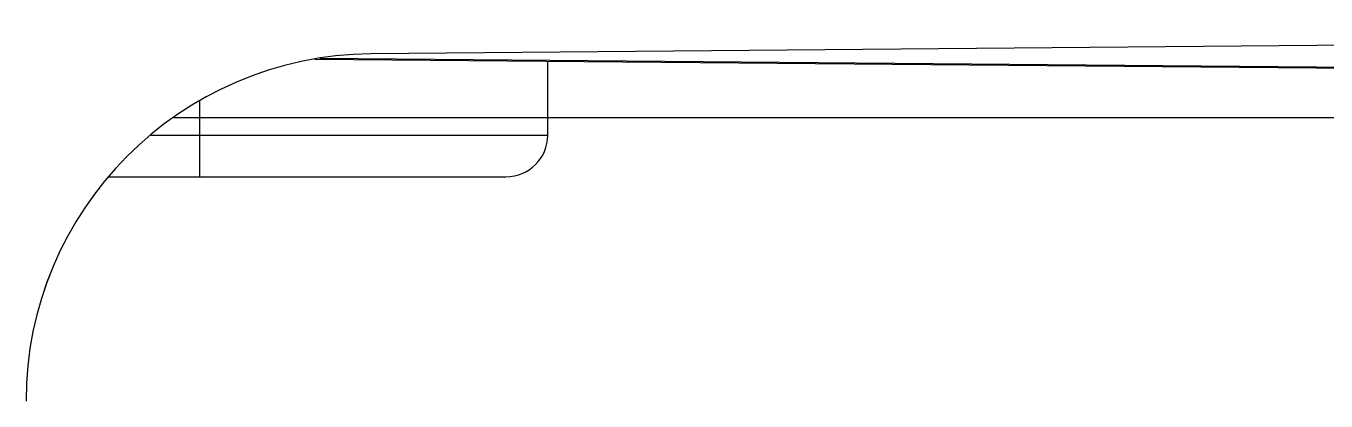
# Model space of a CAD drawing. Header units: millimetres. Extents: x 687 to 1107, y -116 to 478.
# Drawn here: x 1006.19 to 1013.67, y 122.24 to 124.4 of the extents above; entities that cross this region are included whole.
import ezdxf

# ---------------------------------------------------------------- set-up
doc = ezdxf.new("R2010")
doc.units = ezdxf.units.MM
doc.header["$LTSCALE"] = 0.1

msp = doc.modelspace()

# ---------------------------------------------------------------- linework, layer by layer
for p, q in [((1026.591, 124.4047), (1008.1731, 124.2439)), ((1026.5909, 124.4046), (1008.1731, 124.2439)), ((1013.8907, 124.1594), (1007.8521, 124.2121)), ((1013.8907, 124.1644), (1007.8798, 124.2169)), ((1009.1906, 123.7756), (1009.1906, 124.2005)), ((1007.1906, 123.5356), (1007.1906, 123.9732)), ((1026.5909, 123.8756), (1007.0391, 123.8756)), ((1006.9084, 123.7756), (1009.1906, 123.7756)), ((1006.6653, 123.5356), (1008.9506, 123.5356))]:
    msp.add_line(p, q)
for centre, radius, start, end in [((1008.1906, 122.244), 2, 90.5, 180), ((1008.1906, 122.2439), 2, 90.5, 180), ((1008.9506, 123.7756), 0.24, 270, 0)]:
    msp.add_arc(centre, radius, start, end)

doc.saveas('drawing.dxf')
